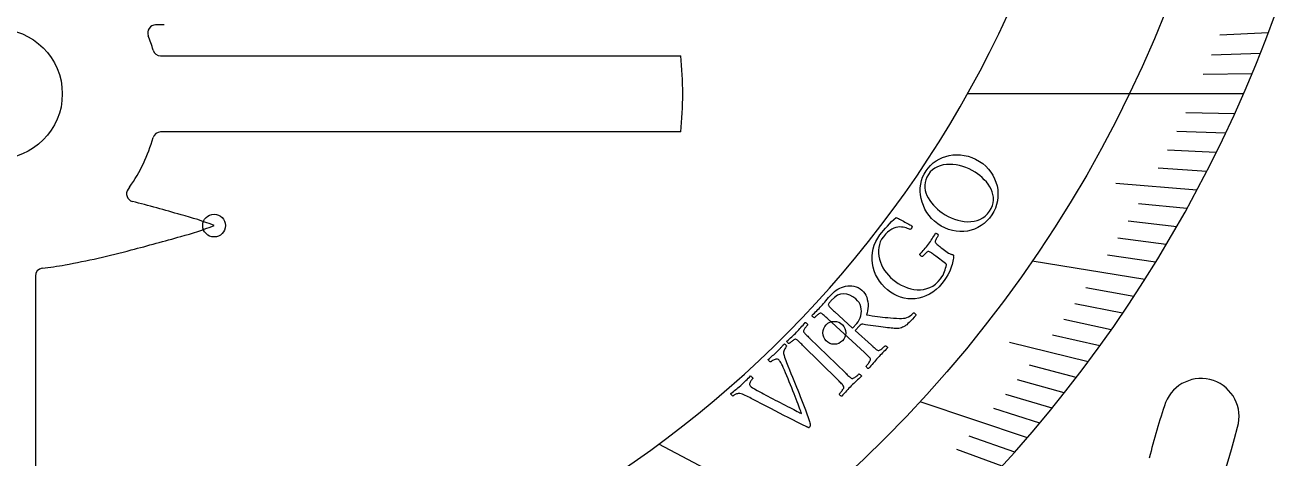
# Model space of a CAD drawing. Header units: millimetres. Extents: x -61 to 61, y -61 to 61.
# Drawn here: x 0.88 to 40.68, y -11.61 to 2.2 of the extents above; entities that cross this region are included whole.
import ezdxf

# ---------------------------------------------------------------- set-up
doc = ezdxf.new("R2010")
doc.units = ezdxf.units.MM
for name, color, linetype in [('CUT_INNER', 6, 'Continuous'), ('CUT_OUTER', 1, 'Continuous'), ('ENGRAVE', 7, 'Continuous'), ('ENGRAVE_FINE', 8, 'Continuous'), ('TEXT', 5, 'Continuous')]:
    doc.layers.add(name, color=color, linetype=linetype)

msp = doc.modelspace()

# ---------------------------------------------------------------- linework, layer by layer
at = {"layer": 'CUT_INNER'}
for points in [[(5.3264, 2.1987), (5.0507, 2.1985)], [(5.2115, 1.215), (21.8058, 1.215), (21.8115, 1.2147)], [(21.8115, -1.2147), (21.8058, -1.215), (5.2115, -1.215)], [(4.2209, -2.9746), (4.1722, -3.042)], [(1.215, -5.8108), (1.215, -17.8525)]]:
    msp.add_lwpolyline(points, dxfattribs=at)
msp.add_circle((0, 0), 2.075, dxfattribs=at)
for centre, radius, start, end in [((0.0008, 0.0006), 57.7115, 352.757445, 58.378009), ((0.0006, 17.3589), 43.3893, 271.92291, 344.73972), ((0.0003, 17.3593), 35.4923, 272.38119, 339.57104), ((5.0509, 1.9485), 0.25, 90.04508, 201.4747), ((0.0768, 0.0275), 5.0821, 15.61388, 21.09904), ((5.2115, 1.465), 0.25, 196.17187, 270), ((9.4722, 0), 12.3989, 354.37769, 5.62231), ((0.0054, -0.0032), 5.1575, 324.82076, 344.33928), ((5.2115, -1.465), 0.25, 90, 163.82813), ((4.3748, -3.1884), 0.25, 144.14062, 255.15216), ((-14.2322, -74.2182), 73.1765, 74.061561, 75.321223), ((3.5271, -12.7964), 9.2415, 68.47763, 75.36259), ((3.5241, 4.4063), 9.2504, 284.63418, 291.5207), ((-13.3248, 62.4849), 69.7207, 284.62263, 285.972902), ((-4.7693, 29.6649), 35.804, 282.89237, 284.63396), ((1.465, -5.8108), 0.25, 97.27118, 180), ((0.1211, 5.5062), 11.1466, 276.76091, 280.55118), ((-1.7782, 16.5831), 22.3846, 280.13885, 282.90052), ((38.4113, -10.2924), 1.2148, 343.8768, 158.3898), ((55.5185, -16.1891), 19.3085, 160.81822, 166.29471), ((0.0002, -0.0001), 57.7123, 291.461464, 349.457438), ((0.0005, -0.0004), 40.9804, 311.90941, 344.96698)]:
    msp.add_arc(centre, radius, start, end, dxfattribs=at)
at = {"layer": 'CUT_OUTER'}
msp.add_circle((0, 0), 60.75, dxfattribs=at)
at = {"layer": 'ENGRAVE'}
for points in [[(39.7663, 0), (30.9577, 0)], [(36.6182, -5.9175), (33.0262, -5.337)], [(32.8703, -10.9646), (29.4453, -9.8221)], [(28.6979, -15.1849), (21.1123, -11.1711)]]:
    msp.add_lwpolyline(points, dxfattribs=at)
for centre, radius in [((0, 17.3597), 40.0734), ((6.9183, -4.1992), 0.3645), ((26.7078, -7.6199), 0.3645)]:
    msp.add_circle(centre, radius, dxfattribs=at)
at = {"layer": 'ENGRAVE_FINE'}
for points in [[(40.5611, 1.9482), (39.0071, 1.8735)], [(40.3048, 1.2899), (38.7497, 1.2402)], [(40.0398, 0.6405), (38.4839, 0.6156)], [(39.4846, -0.6316), (37.9287, -0.6068)], [(39.1948, -1.2544), (37.6396, -1.2046)], [(38.8973, -1.8683), (37.3434, -1.7936)], [(38.5924, -2.4732), (37.0401, -2.3738)], [(38.2802, -3.0694), (35.6906, -2.8617)], [(37.9609, -3.6566), (36.4134, -3.5075)], [(37.6349, -4.235), (36.0904, -4.0612)], [(37.3023, -4.8046), (35.7614, -4.6062)], [(36.9633, -5.3654), (35.4264, -5.1424)], [(36.2671, -6.4608), (34.7397, -6.1887)], [(35.9102, -6.9954), (34.3883, -6.699)], [(35.5478, -7.5214), (34.0318, -7.2007)], [(34.8071, -8.5476), (32.297, -7.9312)], [(35.18, -8.0388), (33.6704, -7.6938)], [(34.4291, -9.0478), (32.9336, -8.6548)], [(34.0462, -9.5396), (32.5585, -9.1228)], [(33.6587, -10.023), (32.1792, -9.5824)], [(33.2667, -10.4979), (31.7958, -10.0338)], [(32.4697, -11.4229), (31.0175, -10.9121)], [(32.065, -11.8731), (30.6228, -11.3391)]]:
    msp.add_lwpolyline(points, dxfattribs=at)
at = {"layer": 'TEXT'}
for points in [[(29.635, -2.458), (29.7045, -2.3642), (29.7813, -2.2792), (29.8656, -2.2031), (29.9574, -2.1358), (30.0555, -2.078), (30.1583, -2.0302), (30.2661, -1.9925), (30.3787, -1.9648), (30.4948, -1.9477), (30.6129, -1.9414), (30.733, -1.9461), (30.8552, -1.9617), (30.9777, -1.9894), (31.0991, -2.0301), (31.2194, -2.0839), (31.3384, -2.151), (31.4452, -2.2246), (31.5418, -2.3061), (31.628, -2.3956), (31.7037, -2.4931), (31.7689, -2.5968), (31.8235, -2.7047), (31.8674, -2.8167), (31.9006, -2.9329), (31.9224, -3.0515), (31.9322, -3.1707), (31.9301, -3.2903), (31.916, -3.4104), (31.8895, -3.5289), (31.8505, -3.6437), (31.7989, -3.7549), (31.7347, -3.8621), (31.6613, -3.9612), (31.58, -4.0509), (31.4906, -4.1313), (31.3934, -4.2022), (31.2902, -4.2626), (31.1827, -4.3115), (31.071, -4.3487), (30.9552, -4.3744), (30.8368, -4.3882), (30.7174, -4.39), (30.597, -4.3797), (30.4757, -4.3575), (30.3551, -4.3227), (30.2371, -4.2749), (30.1216, -4.2141), (30.0085, -4.1403), (29.9065, -4.06), (29.8148, -3.9728), (29.7333, -3.8786), (29.6619, -3.7776), (29.6007, -3.6718), (29.5498, -3.5633), (29.5093, -3.452), (29.479, -3.338), (29.4594, -3.2228), (29.4509, -3.1079), (29.4535, -2.9935), (29.4672, -2.8793), (29.4921, -2.7674), (29.5284, -2.66), (29.576, -2.5569), (29.635, -2.458)], [(29.7114, -2.5706), (29.6622, -2.6542), (29.6266, -2.7382), (29.6045, -2.8227), (29.596, -2.9077), (29.5991, -2.9925), (29.6118, -3.0761), (29.6343, -3.1585), (29.6664, -3.2398), (29.7068, -3.3193), (29.7541, -3.3964), (29.8082, -3.4712), (29.8692, -3.5437), (29.9351, -3.6127), (30.0041, -3.6775), (30.0761, -3.7378), (30.1512, -3.7938), (30.2423, -3.8533), (30.3375, -3.9066), (30.4367, -3.9538), (30.5401, -3.9946), (30.6455, -4.028), (30.751, -4.0528), (30.8567, -4.069), (30.9625, -4.0765), (31.0667, -4.0744), (31.1673, -4.0616), (31.2643, -4.0381), (31.3578, -4.0039), (31.4458, -3.9578), (31.5262, -3.8984), (31.5991, -3.8259), (31.6644, -3.7403), (31.7165, -3.6513), (31.7543, -3.5623), (31.7778, -3.4732), (31.787, -3.3843), (31.7839, -3.2962), (31.7702, -3.2095), (31.746, -3.1244), (31.7114, -3.0407), (31.668, -2.9596), (31.6176, -2.8818), (31.5601, -2.8074), (31.4957, -2.7364), (31.4263, -2.6694), (31.3542, -2.6073), (31.2793, -2.5499), (31.2017, -2.4973), (31.1081, -2.442), (31.0109, -2.3931), (30.9103, -2.3506), (30.8063, -2.3142), (30.7007, -2.2852), (30.5955, -2.2644), (30.4906, -2.2518), (30.386, -2.2474), (30.2838, -2.2518), (30.1857, -2.2658), (30.0919, -2.2893), (30.0022, -2.3223), (29.9183, -2.3662), (29.842, -2.4221), (29.773, -2.4903), (29.7114, -2.5706)], [(29.9527, -5.1784), (29.9481, -5.1749), (29.9435, -5.1715), (29.9389, -5.168), (29.9343, -5.1646), (29.9298, -5.1611), (29.9252, -5.1577), (29.9206, -5.1542), (29.916, -5.1508), (29.8876, -5.1296), (29.8604, -5.1095), (29.8344, -5.0907), (29.8095, -5.0731), (29.786, -5.0573), (29.7638, -5.044), (29.743, -5.0333), (29.7237, -5.0251), (29.7119, -5.0226), (29.6973, -5.026), (29.6797, -5.0352), (29.6592, -5.0502), (29.6375, -5.0686), (29.6163, -5.0879), (29.5956, -5.1082), (29.5752, -5.1294), (29.5568, -5.1495), (29.5417, -5.1664), (29.5298, -5.1802), (29.5213, -5.1908), (29.5109, -5.1893), (29.4991, -5.1852), (29.4857, -5.1783), (29.4707, -5.1688), (29.4567, -5.158), (29.4463, -5.1472), (29.4395, -5.1365), (29.4362, -5.1258), (29.4721, -5.0824), (29.5076, -5.0399), (29.5429, -4.9985), (29.578, -4.958), (29.6126, -4.9177), (29.6463, -4.8768), (29.6792, -4.8353), (29.7113, -4.7931), (29.7431, -4.7495), (29.7732, -4.7066), (29.8015, -4.6644), (29.8279, -4.6229), (29.8543, -4.5811), (29.8822, -4.5378), (29.9117, -4.493), (29.9427, -4.4468), (29.9539, -4.4469), (29.9661, -4.4504), (29.9794, -4.4573), (29.9938, -4.4676), (30.0072, -4.4792), (30.0175, -4.4901), (30.0249, -4.5003), (30.0292, -4.5098), (30.0216, -4.5209), (30.012, -4.5359), (30.0004, -4.5548), (29.9869, -4.5775), (29.9731, -4.602), (29.9605, -4.6264), (29.9493, -4.6505), (29.9394, -4.6745), (29.9322, -4.6965), (29.9291, -4.7151), (29.9299, -4.7302), (29.9349, -4.7418), (29.9506, -4.7619), (29.9701, -4.7826), (29.9932, -4.804), (30.02, -4.826), (30.0493, -4.8487), (30.0798, -4.872), (30.1117, -4.896), (30.1448, -4.9207), (30.3569, -5.0774), (30.3807, -5.0934), (30.4028, -5.1053), (30.4233, -5.1129), (30.4421, -5.1164), (30.4594, -5.1186), (30.4753, -5.1228), (30.4898, -5.129), (30.5028, -5.1371), (30.5083, -5.1421), (30.5126, -5.1479), (30.5156, -5.1547), (30.5174, -5.1623), (30.5179, -5.1729), (30.5171, -5.1885), (30.5149, -5.2092), (30.5113, -5.2349), (30.5032, -5.2815), (30.4935, -5.331), (30.4823, -5.3833), (30.4694, -5.4384), (30.4529, -5.497), (30.4307, -5.56), (30.4027, -5.6272), (30.3689, -5.6987), (30.3272, -5.7756), (30.2752, -5.8592), (30.213, -5.9495), (30.1406, -6.0463), (30.0513, -6.1508), (29.9558, -6.2429), (29.854, -6.3225), (29.7462, -6.3895), (29.6343, -6.4441), (29.5203, -6.4862), (29.4043, -6.516), (29.2863, -6.5334), (29.1681, -6.5388), (29.0513, -6.5325), (28.9359, -6.5144), (28.8219, -6.4848), (28.7109, -6.4437), (28.6044, -6.3916), (28.5023, -6.3286), (28.4046, -6.2546), (28.3085, -6.1672), (28.2228, -6.0736), (28.1474, -5.9738), (28.0823, -5.8681), (28.0275, -5.7579), (27.9832, -5.6451), (27.9493, -5.5296), (27.9257, -5.4115), (27.9132, -5.2922), (27.9127, -5.1735), (27.9241, -5.0551), (27.9475, -4.9371), (27.9831, -4.8211), (28.0315, -4.7088), (28.0926, -4.6001), (28.1665, -4.4949), (28.2214, -4.4256), (28.2788, -4.3557), (28.3389, -4.2851), (28.4015, -4.214), (28.467, -4.1433), (28.5359, -4.0741), (28.608, -4.0065), (28.6835, -3.9403), (28.6879, -3.9426), (28.7011, -3.9494), (28.7231, -3.9608), (28.754, -3.9767), (28.7907, -3.9958), (28.8302, -4.0167), (28.8725, -4.0394), (28.9177, -4.0639), (28.9633, -4.0887), (29.0068, -4.1122), (29.0483, -4.1344), (29.0877, -4.1554), (29.1221, -4.1738), (29.1484, -4.1882), (29.1666, -4.1987), (29.1768, -4.2052), (29.183, -4.2097), (29.1869, -4.2172), (29.1887, -4.2278), (29.1882, -4.2412), (29.1857, -4.2558), (29.1814, -4.2697), (29.1753, -4.2827), (29.1673, -4.295), (29.1593, -4.3046), (29.1507, -4.3127), (29.1414, -4.3191), (29.1316, -4.3239), (29.1095, -4.3136), (29.0812, -4.302), (29.0469, -4.2889), (29.0064, -4.2745), (28.9609, -4.2612), (28.9113, -4.2518), (28.8576, -4.2461), (28.7999, -4.2443), (28.7392, -4.2485), (28.6766, -4.2612), (28.612, -4.2823), (28.5455, -4.3118), (28.4779, -4.3524), (28.4102, -4.4065), (28.3424, -4.4741), (28.2743, -4.5554), (28.2198, -4.6351), (28.1771, -4.7182), (28.1462, -4.8049), (28.1271, -4.8953), (28.1186, -4.9878), (28.1198, -5.081), (28.1307, -5.1749), (28.1513, -5.2695), (28.1804, -5.3632), (28.217, -5.4543), (28.2612, -5.5428), (28.3129, -5.6288), (28.3709, -5.7106), (28.4339, -5.7867), (28.5019, -5.857), (28.5749, -5.9214), (28.6612, -5.9871), (28.7515, -6.0464), (28.8457, -6.0994), (28.9439, -6.146), (29.0446, -6.1847), (29.1463, -6.2142), (29.249, -6.2343), (29.3527, -6.2451), (29.456, -6.2454), (29.5575, -6.2339), (29.6572, -6.2108), (29.7549, -6.1759), (29.8492, -6.1279), (29.9384, -6.0655), (30.0224, -5.9887), (30.101, -5.8976), (30.1429, -5.8392), (30.1781, -5.7811), (30.2067, -5.7231), (30.2287, -5.6653), (30.2462, -5.609), (30.2612, -5.5554), (30.2737, -5.5046), (30.2837, -5.4566), (30.2856, -5.4472), (30.2855, -5.4391), (30.2836, -5.4324), (30.2797, -5.4269), (30.2746, -5.422), (30.2688, -5.4168), (30.2622, -5.4115), (30.255, -5.4058)], [(26.6268, -6.3869), (26.669, -6.3434), (26.7157, -6.3026), (26.7669, -6.2646), (26.8226, -6.2292), (26.8814, -6.1976), (26.9422, -6.1709), (27.005, -6.1491), (27.0697, -6.1322), (27.1355, -6.1213), (27.2018, -6.1175), (27.2684, -6.1209), (27.3354, -6.1314), (27.4019, -6.1502), (27.4668, -6.1785), (27.5302, -6.2164), (27.5919, -6.2638), (27.6394, -6.3104), (27.6803, -6.3633), (27.7144, -6.4225), (27.7419, -6.4881), (27.7628, -6.5575), (27.7773, -6.6284), (27.7854, -6.7008), (27.7871, -6.7747), (27.7826, -6.8476), (27.7721, -6.917), (27.7557, -6.9829), (27.7333, -7.0452), (27.8259, -7.0618), (27.9154, -7.0768), (28.0018, -7.09), (28.0852, -7.1016), (28.1673, -7.1119), (28.2499, -7.1211), (28.333, -7.1292), (28.4167, -7.1363), (28.5029, -7.1429), (28.5938, -7.1494), (28.6893, -7.1558), (28.7896, -7.1621), (28.8546, -7.1631), (28.9157, -7.1583), (28.9728, -7.1478), (29.0259, -7.1316), (29.0774, -7.1079), (29.1296, -7.075), (29.1827, -7.0329), (29.2365, -6.9815), (29.2477, -6.9826), (29.2596, -6.9881), (29.2722, -6.998), (29.2855, -7.0122), (29.2977, -7.0271), (29.3068, -7.0388), (29.313, -7.0475), (29.3162, -7.053), (29.257, -7.1226), (29.2015, -7.1849), (29.1497, -7.2398), (29.1018, -7.2874), (29.0583, -7.3279), (29.0197, -7.3613), (28.986, -7.3877), (28.9573, -7.4071), (28.9367, -7.4177), (28.912, -7.4299), (28.8832, -7.4435), (28.8501, -7.4587), (28.8127, -7.4723), (28.7708, -7.4813), (28.7242, -7.4856), (28.6732, -7.4853), (28.6497, -7.4835), (28.6177, -7.4807), (28.5771, -7.4768), (28.528, -7.4719), (28.4718, -7.4658), (28.4102, -7.4587), (28.3431, -7.4505), (28.2705, -7.4412), (28.194, -7.4312), (28.115, -7.4206), (28.0335, -7.4095), (27.9495, -7.398), (27.8649, -7.3859), (27.7815, -7.3735), (27.6994, -7.3606), (27.6185, -7.3474), (27.5913, -7.3477), (27.5639, -7.3568), (27.5363, -7.3746), (27.5086, -7.4012), (27.3793, -7.5441), (27.8938, -8.0121), (27.8981, -8.0159), (27.9023, -8.0198), (27.9065, -8.0236), (27.9108, -8.0275), (27.915, -8.0313), (27.9193, -8.0352), (27.9235, -8.0391), (27.9277, -8.0429), (27.9541, -8.0667), (27.9793, -8.0892), (28.0035, -8.1103), (28.0266, -8.1302), (28.0486, -8.1481), (28.0694, -8.1633), (28.0892, -8.1758), (28.1078, -8.1857), (28.1193, -8.187), (28.1343, -8.1836), (28.1528, -8.1755), (28.175, -8.1629), (28.1988, -8.1471), (28.2223, -8.1298), (28.2456, -8.1109), (28.2686, -8.0905), (28.2897, -8.0709), (28.3069, -8.0544), (28.3203, -8.041), (28.33, -8.0308), (28.3402, -8.0329), (28.3518, -8.0379), (28.3647, -8.0457), (28.3789, -8.0563), (28.392, -8.0682), (28.4015, -8.0798), (28.4074, -8.0911), (28.4097, -8.1022), (28.3683, -8.1427), (28.3279, -8.1825), (28.2884, -8.2214), (28.2498, -8.2595), (28.2117, -8.2977), (28.1736, -8.3369), (28.1355, -8.3771), (28.0973, -8.4182), (28.0606, -8.4588), (28.0239, -8.5001), (27.9874, -8.5422), (27.951, -8.5852), (27.9146, -8.6287), (27.878, -8.6728), (27.8411, -8.7173), (27.804, -8.7622), (27.7928, -8.7609), (27.781, -8.756), (27.7686, -8.7475), (27.7557, -8.7355), (27.7439, -8.7223), (27.735, -8.7101), (27.729, -8.699), (27.726, -8.689), (27.7354, -8.6785), (27.7476, -8.6639), (27.7625, -8.6453), (27.7803, -8.6227), (27.7987, -8.5979), (27.8157, -8.5728), (27.8314, -8.5474), (27.8456, -8.5218), (27.8568, -8.4982), (27.8631, -8.4791), (27.8646, -8.4644), (27.8613, -8.4543), (27.848, -8.4325), (27.831, -8.4097), (27.8104, -8.3859), (27.7863, -8.361), (27.7597, -8.3353), (27.7319, -8.3087), (27.7028, -8.2813), (27.6726, -8.2532), (26.5006, -7.1735), (26.4701, -7.1454), (26.4404, -7.1183), (26.4113, -7.0922), (26.383, -7.0671), (26.3558, -7.0442), (26.3302, -7.025), (26.306, -7.0094), (26.2835, -6.9974), (26.2723, -6.9937), (26.2579, -6.9955), (26.2404, -7.0028), (26.2197, -7.0155), (26.1976, -7.0314), (26.1756, -7.0481), (26.1539, -7.0657), (26.1324, -7.084), (26.1127, -7.1013), (26.0965, -7.116), (26.0837, -7.128), (26.0745, -7.1374), (26.0645, -7.1347), (26.0532, -7.1293), (26.0406, -7.121), (26.0267, -7.11), (26.0139, -7.0978), (26.0046, -7.0861), (25.9988, -7.0749), (25.9965, -7.0641), (26.0351, -7.0259), (26.0734, -6.9883), (26.1113, -6.9513), (26.1489, -6.9149), (26.186, -6.8786), (26.2223, -6.8419), (26.2579, -6.8049), (26.2927, -6.7675), (26.3289, -6.7276), (26.3661, -6.6859), (26.4042, -6.6422), (26.4433, -6.5967), (26.4845, -6.5487), (26.5288, -6.4977), (26.5762, -6.4438), (26.6268, -6.3869)], [(27.3972, -6.5417), (27.3039, -6.471), (27.2085, -6.4194), (27.111, -6.3868), (27.0114, -6.3732), (26.9111, -6.3834), (26.8114, -6.4222), (26.7122, -6.4895), (26.6132, -6.5853), (26.6009, -6.5993), (26.586, -6.6169), (26.5686, -6.6379), (26.5487, -6.6625), (26.5308, -6.6872), (26.5198, -6.7085), (26.5157, -6.7266), (26.5185, -6.7413), (26.529, -6.7597), (26.5451, -6.7809), (26.5666, -6.805), (26.5936, -6.8319), (26.6236, -6.8602), (26.6538, -6.8885), (26.6844, -6.9168), (26.7154, -6.9451), (27.2945, -7.4669), (27.4259, -7.3217), (27.4701, -7.2663), (27.5068, -7.2064), (27.5361, -7.1422), (27.5579, -7.0736), (27.5713, -7.0029), (27.5758, -6.9322), (27.5712, -6.8615), (27.5575, -6.7908), (27.5339, -6.7223), (27.4992, -6.658), (27.4536, -6.5978), (27.3972, -6.5417)], [(25.5033, -7.6005), (25.5397, -7.5627), (25.5751, -7.5249), (25.6094, -7.4869), (25.6427, -7.449), (25.676, -7.4106), (25.7101, -7.3716), (25.7451, -7.3319), (25.781, -7.2914), (25.7919, -7.2932), (25.8035, -7.2984), (25.8157, -7.307), (25.8285, -7.3192), (25.8403, -7.3324), (25.8492, -7.3446), (25.8552, -7.3555), (25.8584, -7.3654), (25.8495, -7.3752), (25.8379, -7.3888), (25.8237, -7.4062), (25.8069, -7.4273), (25.7893, -7.4503), (25.7728, -7.4731), (25.7574, -7.4958), (25.7432, -7.5182), (25.732, -7.5391), (25.7256, -7.5571), (25.724, -7.5721), (25.7272, -7.5842), (25.7386, -7.602), (25.7527, -7.621), (25.7698, -7.6412), (25.7896, -7.6626), (25.8115, -7.6849), (25.8346, -7.7081), (25.8589, -7.7322), (25.8843, -7.757), (25.8885, -7.761), (25.8926, -7.765), (25.8967, -7.769), (25.9008, -7.773), (25.9049, -7.777), (25.909, -7.781), (25.9131, -7.785), (25.9173, -7.789), (27.0609, -8.8987), (27.065, -8.9026), (27.0691, -8.9066), (27.0732, -8.9106), (27.0773, -8.9146), (27.0814, -8.9186), (27.0855, -8.9226), (27.0897, -8.9266), (27.0938, -8.9306), (27.1193, -8.9552), (27.1438, -8.9785), (27.1673, -9.0004), (27.1897, -9.021), (27.2111, -9.0396), (27.2315, -9.0555), (27.2508, -9.0686), (27.2691, -9.0791), (27.2805, -9.0807), (27.2957, -9.0778), (27.3145, -9.0704), (27.337, -9.0584), (27.3613, -9.0434), (27.3854, -9.0269), (27.4093, -9.0088), (27.433, -8.9891), (27.4546, -8.9702), (27.4724, -8.9543), (27.4862, -8.9413), (27.4962, -8.9314), (27.5064, -8.9339), (27.5178, -8.9393), (27.5304, -8.9475), (27.5443, -8.9585), (27.557, -8.9708), (27.5661, -8.9827), (27.5716, -8.9943), (27.5736, -9.0054), (27.5309, -9.0446), (27.4892, -9.083), (27.4485, -9.1206), (27.4087, -9.1575), (27.3694, -9.1945), (27.33, -9.2324), (27.2906, -9.2713), (27.2512, -9.3111), (27.2131, -9.3505), (27.1751, -9.3906), (27.1373, -9.4316), (27.0996, -9.4733), (27.0617, -9.5157), (27.0237, -9.5585), (26.9854, -9.6018), (26.9469, -9.6455), (26.9357, -9.6438), (26.9241, -9.6386), (26.912, -9.6297), (26.8994, -9.6173), (26.8881, -9.6037), (26.8796, -9.5912), (26.874, -9.5799), (26.8713, -9.5698), (26.881, -9.5596), (26.8936, -9.5455), (26.9092, -9.5274), (26.9277, -9.5053), (26.9469, -9.4811), (26.9647, -9.4566), (26.9812, -9.4317), (26.9963, -9.4065), (27.0082, -9.3833), (27.0151, -9.3644), (27.0171, -9.3499), (27.0141, -9.3396), (27.0015, -9.3174), (26.9853, -9.2941), (26.9655, -9.2696), (26.9421, -9.244), (26.9163, -9.2174), (26.8894, -9.1899), (26.8613, -9.1616), (26.832, -9.1325), (25.698, -8.0129), (25.6685, -7.9839), (25.6396, -7.9559), (25.6114, -7.9288), (25.5839, -7.9028), (25.5574, -7.8791), (25.5324, -7.8591), (25.5088, -7.8427), (25.4867, -7.8299), (25.4756, -7.8259), (25.4611, -7.8272), (25.4434, -7.8339), (25.4223, -7.846), (25.3996, -7.8613), (25.3769, -7.8775), (25.3542, -7.8948), (25.3316, -7.9129), (25.3107, -7.9302), (25.2937, -7.9448), (25.2803, -7.9566), (25.2707, -7.9657), (25.2608, -7.9628), (25.2497, -7.957), (25.2374, -7.9483), (25.2238, -7.9369), (25.2114, -7.9243), (25.2025, -7.9122), (25.1971, -7.9008), (25.1951, -7.89), (25.235, -7.853), (25.2747, -7.8164), (25.3142, -7.7802), (25.3535, -7.7445), (25.3923, -7.7088), (25.4302, -7.6729), (25.4672, -7.6368), (25.5033, -7.6005)], [(23.7212, -9.2999), (23.7641, -9.2612), (23.8059, -9.2224), (23.8464, -9.1837), (23.8856, -9.145), (23.9242, -9.1065), (23.9625, -9.0684), (24.0006, -9.0307), (24.0384, -8.9935), (24.0471, -8.9984), (24.0573, -9.0067), (24.069, -9.0185), (24.0824, -9.0336), (24.0944, -9.049), (24.1022, -9.0614), (24.1058, -9.0709), (24.1051, -9.0775), (24.0984, -9.0845), (24.0889, -9.0956), (24.0766, -9.1108), (24.0616, -9.1301), (24.0461, -9.1519), (24.0323, -9.1746), (24.0204, -9.1984), (24.0102, -9.223), (24.0042, -9.2475), (24.0051, -9.2707), (24.0128, -9.2925), (24.0273, -9.3131), (24.0563, -9.3391), (24.1022, -9.3716), (24.1653, -9.4106), (24.2454, -9.456), (24.2878, -9.4789), (24.3368, -9.5053), (24.3924, -9.5351), (24.4545, -9.5682), (24.5216, -9.6038), (24.5921, -9.6413), (24.6659, -9.6805), (24.743, -9.7215), (24.822, -9.7632), (24.9012, -9.8047), (24.9807, -9.8458), (25.0604, -9.8867), (25.1386, -9.9267), (25.2137, -9.9651), (25.2854, -10.0018), (25.354, -10.037), (25.4178, -10.0699), (25.4756, -10.0995), (25.5273, -10.126), (25.5728, -10.1493), (25.6106, -10.1686), (25.6386, -10.1827), (25.6571, -10.1918), (25.6659, -10.1958), (25.6615, -10.1822), (25.6528, -10.1578), (25.64, -10.1226), (25.6229, -10.0766), (25.6024, -10.0218), (25.5789, -9.9601), (25.5525, -9.8917), (25.5233, -9.8165), (25.4917, -9.7359), (25.4584, -9.6512), (25.4234, -9.5626), (25.3867, -9.47), (25.3488, -9.3751), (25.3105, -9.2796), (25.2716, -9.1835), (25.2323, -9.0869), (25.1932, -8.9915), (25.1551, -8.8991), (25.1179, -8.8096), (25.0818, -8.7231), (25.0679, -8.6907), (25.0527, -8.6583), (25.0361, -8.6258), (25.0182, -8.5933), (24.9998, -8.5626), (24.9818, -8.5356), (24.964, -8.5122), (24.9466, -8.4925), (24.9245, -8.4741), (24.9005, -8.4626), (24.8748, -8.4582), (24.8473, -8.4608), (24.8194, -8.4681), (24.7925, -8.4777), (24.7666, -8.4896), (24.7417, -8.5039), (24.7193, -8.5183), (24.7011, -8.5308), (24.687, -8.5413), (24.677, -8.5498), (24.6681, -8.5498), (24.6575, -8.5453), (24.6451, -8.5362), (24.6308, -8.5225), (24.6176, -8.5073), (24.6081, -8.4934), (24.6024, -8.4808), (24.6005, -8.4696), (24.637, -8.4376), (24.6727, -8.4067), (24.7074, -8.3768), (24.7413, -8.348), (24.775, -8.319), (24.8092, -8.2885), (24.8438, -8.2565), (24.8789, -8.223), (24.9072, -8.1952), (24.9323, -8.1702), (24.9541, -8.148), (24.9727, -8.1287), (24.9894, -8.1108), (25.0058, -8.0929), (25.0218, -8.0749), (25.0375, -8.057), (25.054, -8.038), (25.0724, -8.0171), (25.0928, -7.9943), (25.1151, -7.9696), (25.1239, -7.9743), (25.1344, -7.9827), (25.1467, -7.9947), (25.1607, -8.0104), (25.1734, -8.0261), (25.1817, -8.0381), (25.1856, -8.0463), (25.1852, -8.0507), (25.1757, -8.0618), (25.1629, -8.0795), (25.1467, -8.1039), (25.1272, -8.1349), (25.1089, -8.1697), (25.0968, -8.205), (25.0907, -8.2411), (25.0907, -8.2779), (25.0948, -8.3075), (25.1039, -8.3458), (25.118, -8.393), (25.1371, -8.4489), (25.1587, -8.5083), (25.1807, -8.5657), (25.2029, -8.6212), (25.2253, -8.6748), (25.2773, -8.799), (25.3269, -8.9181), (25.374, -9.0322), (25.4188, -9.1412), (25.4618, -9.2468), (25.5037, -9.3509), (25.5443, -9.4533), (25.5838, -9.5542), (25.6231, -9.6553), (25.6629, -9.7584), (25.7033, -9.8635), (25.7443, -9.9706), (25.7864, -10.0819), (25.83, -10.1994), (25.8752, -10.3233), (25.9219, -10.4535), (25.933, -10.4888), (25.9397, -10.5205), (25.942, -10.5484), (25.9398, -10.5726), (25.9341, -10.5939), (25.9259, -10.6128), (25.9153, -10.6295), (25.9023, -10.6438), (25.8971, -10.6465), (25.8902, -10.6466), (25.8815, -10.644), (25.8711, -10.6388), (25.8604, -10.633), (25.8508, -10.6283), (25.8424, -10.6249), (25.835, -10.6227), (25.678, -10.5452), (25.5265, -10.4697), (25.3807, -10.3965), (25.2405, -10.3255), (25.1025, -10.2552), (24.9637, -10.1839), (24.824, -10.1118), (24.6835, -10.0387), (24.5387, -9.9633), (24.3866, -9.8841), (24.2271, -9.8012), (24.0602, -9.7143), (24.0093, -9.6874), (23.9604, -9.6624), (23.9137, -9.6394), (23.8691, -9.6183), (23.8257, -9.5992), (23.7828, -9.5823), (23.7403, -9.5676), (23.6982, -9.555), (23.6804, -9.5513), (23.6607, -9.5511), (23.6392, -9.5544), (23.616, -9.5612), (23.5923, -9.5701), (23.5699, -9.5799), (23.5485, -9.5907), (23.5282, -9.6024), (23.5099, -9.6139), (23.4945, -9.6242), (23.4819, -9.6332), (23.4722, -9.641), (23.4689, -9.6396), (23.4617, -9.6331), (23.4506, -9.6214), (23.4356, -9.6045), (23.4208, -9.5871), (23.4103, -9.574), (23.404, -9.565), (23.402, -9.5603), (23.4481, -9.5229), (23.4903, -9.489), (23.5287, -9.4587), (23.5632, -9.432), (23.5976, -9.4051), (23.6354, -9.3741), (23.6766, -9.339), (23.7212, -9.2999)]]:
    msp.add_lwpolyline(points, close=True, dxfattribs=at)

doc.saveas('drawing.dxf')
